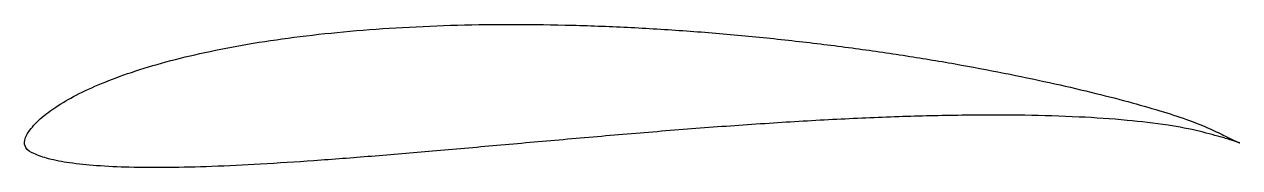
# Model space of a CAD drawing. Header units: millimetres. Extents: x 0 to 100, y -2 to 10.
import ezdxf

# ---------------------------------------------------------------- set-up
doc = ezdxf.new("R2010")
doc.units = ezdxf.units.MM

msp = doc.modelspace()

# ---------------------------------------------------------------- linework, layer by layer
at = {"color": 7, "linetype": 'Continuous', "lineweight": 25}
msp.add_open_spline([(100, 0), (100, 0.01), (99.37, 0.28), (98.78, 0.59), (97.42, 1.24), (95.76, 1.91), (93.6, 2.61), (91.04, 3.35), (88.05, 4.12), (84.7, 4.9), (81.01, 5.68), (77.03, 6.44), (72.79, 7.15), (68.34, 7.8), (63.72, 8.37), (58.98, 8.87), (54.17, 9.26), (49.33, 9.55), (44.51, 9.72), (39.76, 9.78), (35.11, 9.7), (30.62, 9.5), (26.32, 9.17), (22.25, 8.73), (18.44, 8.16), (14.93, 7.49), (11.74, 6.72), (8.9, 5.87), (6.43, 4.96), (4.34, 4.01), (2.66, 3.04), (1.36, 2.09), (0.51, 1.17), (-0.03, 0.37), (0.03, -0.51), (0.93, -0.96), (2.11, -1.37), (3.86, -1.68), (6.08, -1.9), (8.78, -2.02), (11.94, -2.04), (15.54, -1.94), (19.55, -1.75), (23.93, -1.46), (28.65, -1.1), (33.67, -0.67), (38.93, -0.21), (44.38, 0.28), (49.97, 0.76), (55.61, 1.22), (61.25, 1.62), (66.81, 1.95), (72.2, 2.18), (77.36, 2.3), (82.19, 2.3), (86.62, 2.17), (90.54, 1.91), (93.9, 1.52), (96.46, 1.05), (98.47, 0.49), (99.26, 0.26), (100, -0.01), (100, 0)], degree=3, knots=[0, 0, 0, 0, 0.001656, 0.006272, 0.013185, 0.022083, 0.033081, 0.046219, 0.061335, 0.078232, 0.096727, 0.116615, 0.137693, 0.159755, 0.182582, 0.205945, 0.229623, 0.253397, 0.27704, 0.300352, 0.323128, 0.34517, 0.366309, 0.386379, 0.405238, 0.422756, 0.438814, 0.453321, 0.466203, 0.477401, 0.486899, 0.494692, 0.500827, 0.505354, 0.508423, 0.512419, 0.518689, 0.527279, 0.538201, 0.551436, 0.566919, 0.584554, 0.604225, 0.625766, 0.648993, 0.673691, 0.699605, 0.726468, 0.753966, 0.781771, 0.809536, 0.836878, 0.863424, 0.888775, 0.912536, 0.934307, 0.95369, 0.970276, 0.983509, 0.992849, 0.998253, 1, 1, 1, 1], dxfattribs=at)

doc.saveas('drawing.dxf')
